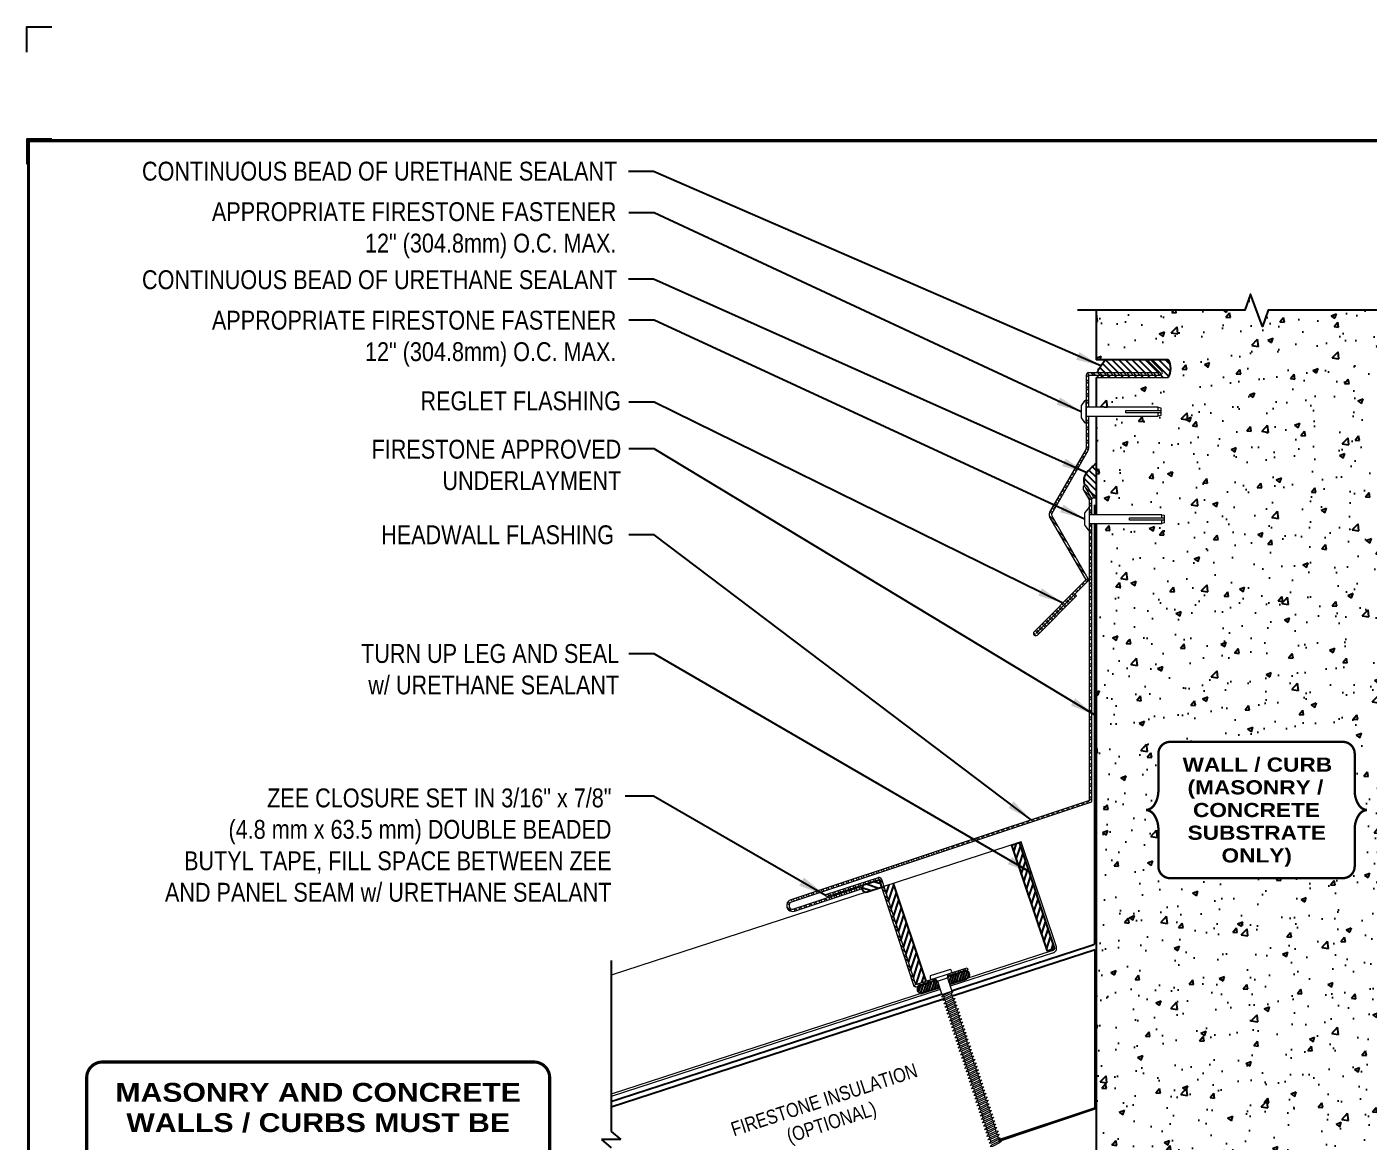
# Model space of a CAD drawing. Header units: inches. Extents: x 0 to 20, y 0 to 16.8.
# Drawn here: x 0 to 13.34, y 5.68 to 16.76 of the extents above; entities that cross this region are included whole.
import ezdxf
from ezdxf.enums import TextEntityAlignment as Align

# ---------------------------------------------------------------- set-up
doc = ezdxf.new("R2010")
doc.units = ezdxf.units.IN
doc.header["$MEASUREMENT"] = 0
doc.linetypes.add('HIDDEN', pattern=[0.375, 0.25, -0.125])
doc.layers.get('0').update_dxf_attribs({"linetype": 'CONTINUOUS'})
doc.layers.get('DEFPOINTS').update_dxf_attribs({"linetype": 'CONTINUOUS'})
doc.layers.add('FSBP-ACCESSORY-FIRESTONE', color=7, linetype='CONTINUOUS', lineweight=9)
doc.layers.add('FSBP-TRIMS', color=7, linetype='CONTINUOUS', lineweight=9)
for name, color, linetype in [('FSBP-ANNO-NOTE', 7, 'CONTINUOUS'), ('FSBP-INSULATION', 7, 'CONTINUOUS'), ('FSBP-MEMBRANE', 7, 'CONTINUOUS'), ('FSBP-SEALANTS', 1, 'CONTINUOUS'), ('FSBP-SUBSTRATE-GENERIC', 9, 'CONTINUOUS'), ('FSBP-TTLB-BORDER', 7, 'CONTINUOUS'), ('FSBP-TTLB-TEXT', 7, 'CONTINUOUS'), ('FSBP-WALL-CURB', 9, 'CONTINUOUS')]:
    doc.layers.add(name, color=color, linetype=linetype)
doc.styles.add('ARIAL', font='arial.ttf')
doc.styles.add('ARIAL_BOLD', font='')
doc.styles.add('FSBP_ARIAL_BOLD', font='')
doc.styles.add('FSBP_ARIAL_NAR', font='ARIALN.TTF')
doc.styles.add('TXT', font='simplex.shx')
doc.styles.get('ARIAL_BOLD').set_extended_font_data('Arial Black')
doc.styles.get('FSBP_ARIAL_BOLD').set_extended_font_data('Arial Black')
doc.dimstyles.get("Standard").update_dxf_attribs({"dimtxt": 0.18, "dimasz": 0.18, "dimexe": 0.18, "dimexo": 0.0625, "dimgap": 0.09, "dimtad": 0, "dimtih": 1, "dimtoh": 1, "dimdec": 4, "dimzin": 0, "dimdsep": 46, "dimtxsty": 'Standard', "dimcen": 0.09, "dimadec": 0, "dimazin": 0, "dimtfac": 1, "dimtdec": 4, "dimtofl": 0, "dimtmove": 0, "dimatfit": 3, "dimfxl": 0, "dimtolj": 1, "dimtzin": 0, "dimarcsym": 0})
doc.dimstyles.new('STANDARD$7', dxfattribs={"dimscale": 1.5, "dimtxt": 0.2, "dimasz": 0.1, "dimexe": 0.1, "dimexo": 0.125, "dimgap": 0.09, "dimtad": 0, "dimdec": 3, "dimzin": 4, "dimdsep": 46, "dimtxsty": 'TXT', "dimcen": 0.09, "dimadec": 0, "dimazin": 0, "dimtfac": 1, "dimtdec": 3, "dimtofl": 0, "dimtmove": 2, "dimatfit": 3, "dimfxl": 0, "dimtolj": 1, "dimtzin": 4, "dimarcsym": 0})
pattern_1 = [(72.00000000000006, (17.72065503597241, 0.2925816027549324), (0.04458077420133531, -0.01448517161132566), [])]
pattern_2 = [(135, (3.153172850070348, -10.33356924324814), (-0.03314563036811942, -0.03314563036811941), [])]
pattern_3 = [(135, (1.120378019101125, 0), (-0.03314563036811942, -0.03314563036811941), []), (135, (1.096940519101125, 1.435085570885598e-18), (-0.03314563036811942, -0.03314563036811941), [])]

# ---------------------------------------------------------------- blocks, each defined once
blk = doc.blocks.new('A$C486F1324')
at = {"layer": 'DEFPOINTS', "linetype": 'Continuous', "ltscale": 1.75}
blk.add_lwpolyline([(-3.512154225088215e-08, 16.51166663588279), (-3.512154225088215e-08, 16.76166663588279), (0.2499999648784577, 16.76166663588279)], dxfattribs=at)
at = {"layer": 'DEFPOINTS', "color": 1}
blk.add_lwpolyline([(0.2499999648784577, 15.64645830254946), (-3.512154225088215e-08, 15.64645830254946), (-3.512154225088215e-08, 15.39645830254946)], dxfattribs=at)
at = {"layer": 'FSBP-TTLB-BORDER', "const_width": 0.03125}
blk.add_lwpolyline([(20.01562496487846, 2.630833302549462), (20.01562496487846, 15.63083330254946), (0.01562496487845775, 15.63083330254946), (0.01562496487845775, 2.630833302549462)], dxfattribs=at)
at = {"layer": 'FSBP-TTLB-TEXT'}
for tag, height, style, p in [('MAXIMUM_WARRANTY', 0.1875, 'ARIAL_BOLD', (18.05549597262787, 2.85485773330052)), ('ACCPT_SYSTEMS', 0.21875, 'ARIAL', (12.51000666906039, 1.505833302549462))]:
    blk.add_attdef(tag, text='', height=height, dxfattribs=dict(at, style=style)).set_placement(p, align=Align.MIDDLE_LEFT)
for tag, height, style, p in [('DETAIL_DESCP_LINE_1', 0.21875, 'ARIAL_BOLD', (10.34680946719057, 2.25720148330052)), ('ISSUE_REV_DATE', 0.21875, 'ARIAL', (16.85632130115108, 1.902577359955217)), ('DETAIL_NUMBER', 0.4375, 'ARIAL', (18.9350408723662, 1.73767023330052))]:
    blk.add_attdef(tag, text='', height=height, dxfattribs=dict(at, style=style)).set_placement(p, align=Align.MIDDLE_CENTER)

msp = doc.modelspace()

# ---------------------------------------------------------------- hatches: boundary and pattern name
at = {"layer": 'FSBP-SEALANTS'}
h = msp.add_hatch(dxfattribs=at)
h.set_pattern_fill('ANSI31', color=256, scale=0.375, angle=90, style=0)
h.set_pattern_definition(pattern_2)
edge = h.paths.add_edge_path(flags=17)
edge.add_line((11.1520810526068, 13.43764765586538), (11.16844459159025, 13.45401119484885))
edge.add_line((11.16844459159025, 13.45401119484885), (10.71959266080863, 13.45401119484885))
edge.add_spline(control_points=[(10.71959266080862, 13.45401119484881), (10.70851793979122, 13.43638127659036), (10.68670139536601, 13.40165138187841), (10.65203890195321, 13.36181102350708), (10.64697694513338, 13.33382164406429), (10.64632026516634, 13.32507029198493)], knot_values=[0.06091456063215378, 0.06091456063215378, 0.06091456063215378, 0.06091456063215378, 0.1449032586464985, 0.2263673208929746, 0.2617312543317771, 0.2617312543317771, 0.2617312543317771, 0.2617312543317771], degree=3, periodic=0)
edge.add_line((10.64632026516634, 13.32507029198494), (11.26465841648725, 13.32507029198493))
edge.add_line((11.26465841648725, 13.32507029198494), (11.1520810526068, 13.43764765586538))
edge = h.paths.add_edge_path()
edge.add_line((11.34748507980609, 13.45401119484885), (11.16886314399145, 13.45401119484884))
edge.add_line((11.16886314399145, 13.45401119484884), (11.2812312316713, 13.34164310716899))
edge.add_arc((11.26465841648724, 13.32507029198494), 0.02343749999999959, -89.99999999999682, 44.99999999999312, ccw=False)
edge.add_line((11.26465841648724, 13.30163279198494), (10.64626347434601, 13.30163279198493))
edge.add_spline(control_points=[(10.64626347434601, 13.30163279198494), (10.6466750977943, 13.29388557880002), (10.6473988426094, 13.28603892951945), (10.64812258742449, 13.27819228023888)], knot_values=[0, 0, 0, 0, 0.03005777708260844, 0.03005777708260844, 0.03005777708260844, 0.03005777708260844], degree=3, periodic=0)
edge.add_line((10.64812258742449, 13.27819228023888), (11.34748507980609, 13.27819228023887))
edge.add_arc((11.19907718847036, 13.36610173754386), 0.1724905066789927, 329.3596079495025, 390.6403920504975)
h = msp.add_hatch(dxfattribs=at)
h.set_pattern_fill('ANSI31', color=256, scale=0.375, angle=90, style=0)
h.set_pattern_definition(pattern_2)
edge = h.paths.add_edge_path()
edge.add_spline(control_points=[(10.63059023014503, 12.42163991663355), (10.61281945091616, 12.40789261015071), (10.56356444379186, 12.36663328576157), (10.50124747371897, 12.2933368013454), (10.51248178537157, 12.22953375182683), (10.51816085810441, 12.20619261335476)], knot_values=[0.02538070695965522, 0.02538070695965522, 0.02538070695965522, 0.02538070695965522, 0.1152104346602656, 0.2781385591532178, 0.3704206055315261, 0.3704206055315261, 0.3704206055315261, 0.3704206055315261], degree=3, periodic=0)
edge.add_arc((10.52273224640721, 12.18320525127822), 0.02343749999999731, 30.00000000000381, 101.2474050080221, ccw=False)
edge.add_line((10.5430297168084, 12.19492400127822), (10.60748284180842, 12.08328791407164))
edge.add_line((10.60748284180842, 12.08328791407164), (10.63059023014497, 12.08328791407165))
edge.add_line((10.63059023014497, 12.08328791407164), (10.63059023014497, 12.4216399166335))
h = msp.add_hatch(dxfattribs=at)
h.set_pattern_fill('ANSI31', color=256, scale=0.375, angle=63, style=0)
h.set_pattern_definition(pattern_1)
h.paths.add_polyline_path([(9.788847387397848, 8.629875100744407), (9.864008395690334, 8.65502362232813), (10.21348771562068, 7.610540034062709, -0.1297595149704139), (10.21426251537607, 7.598601631404421), (10.14199707094308, 7.574421951935406)])
h = msp.add_hatch(dxfattribs=at)
h.set_pattern_fill('ANSI31', color=256, scale=0.375, angle=153, style=0)
h.set_pattern_definition([(342, (16.63443107023786, -0.06915461203682582), (-0.01448517161132565, -0.04458077420133532), [])])
h.paths.add_polyline_path([(8.328758152017729, 8.238384597944574), (8.472859653020569, 8.285206013877115), (8.497015868951078, 8.210860825787343), (8.352914367948232, 8.164039409854794, -1)])
h = msp.add_hatch(dxfattribs=at)
h.set_pattern_fill('ANSI31', color=256, scale=0.375, angle=63, style=0)
h.set_pattern_definition(pattern_1)
h.paths.add_polyline_path([(8.519306256051742, 8.218103411593013), (8.612981638404134, 8.248540388371445), (8.937720841990366, 7.277997213800198), (8.835551572987384, 7.244800405951416)])
h = msp.add_hatch(dxfattribs=at)
h.set_pattern_fill('ANSI31', color=256, scale=0.1875, angle=63, style=0)
h.set_pattern_definition([(72.00000000000006, (17.72065503597241, 0.2925816027549324), (0.02229038710066766, -0.007242585805662828), [])])
h.paths.add_polyline_path([(9.15290827433006, 7.310950380128276), (9.154859578202398, 7.323906220130027), (9.31846338513926, 7.377064319382498, -0.9317709581259299), (9.347226175347028, 7.304215898007563), (9.173443197357738, 7.24775038558883)])
h.paths.add_polyline_path([(9.043238677330137, 7.287864841473699), (9.052601532377054, 7.278358744002787), (9.073136455404732, 7.215158749463342), (8.904284451924882, 7.160295407784353, -1), (8.880674017976862, 7.235178137375932)])
at = {"layer": 'FSBP-TRIMS'}
h = msp.add_hatch(dxfattribs=at)
h.set_pattern_fill('STEEL', color=256, scale=0.375, angle=90, style=0)
h.set_pattern_definition(pattern_3)
h.paths.add_polyline_path([(11.2812312316713, 13.34164310716899), (11.16886314399145, 13.45401119484884), (11.16844459159025, 13.45401119484884), (11.1520810526068, 13.43764765586538), (11.26465841648725, 13.32507029198494), (10.55466873167131, 13.32507029198494, 0.4142135623730951), (10.53123123167131, 13.30163279198494), (10.53123123167131, 12.98046087837533), (10.5546687316713, 12.98046087837533), (10.55466873167131, 13.30163279198494), (11.26465841648724, 13.30163279198494, 0.6681786379191178)])
h.paths.add_polyline_path([(10.55466873167131, 12.89394354439096), (10.53123123167131, 12.89394354439096), (10.53123123167131, 12.57277163078135, -0.1316524975874271), (10.52809120207251, 12.56105288078134), (10.16794998167124, 11.93726998914666, 0.2679491924311627), (10.16794998167123, 11.89039498914666), (10.52830518990049, 11.26624145972163), (10.01261989578136, 10.7505561656025, 1), (10.04576552614947, 10.71741053523438), (10.43522668297489, 11.10687169205978), (10.41865386779083, 11.12344450724385), (10.54487800508455, 11.24966864453756, 0.3394542588634209), (10.54860266030169, 11.27796020972162), (10.18824745207243, 11.90211373914666, -0.2679491924311276), (10.18824745207243, 11.92555123914666), (10.54838867247371, 12.54933413078134, 0.1316524975874367), (10.55466873167131, 12.57277163078135)])
h = msp.add_hatch(dxfattribs=at)
h.set_pattern_fill('STEEL', color=256, scale=0.375, angle=90, style=0)
h.set_pattern_definition(pattern_3)
h.paths.add_polyline_path([(10.58875538620662, 11.82708307770866), (10.56531788620662, 11.82708307770866), (10.56531788620663, 9.074159306753021), (7.593528385669558, 8.084719861139757, 1), (7.630547363593159, 7.973533056932865), (8.297668188834509, 8.19564692447448), (8.290261228406202, 8.217883231600219), (7.623143568008437, 7.995770417774239, -1), (7.600932181254279, 8.062482500298376), (8.387232480638492, 8.324276457160956), (8.45250694556459, 8.346319121148666, -0.04422793930219674), (8.456020792921521, 8.347179112129513), (10.57272168179134, 9.051921945911637, 0.3229195524481968), (10.58875538620662, 9.074159306753016)])
h.paths.add_polyline_path([(10.58875538620662, 12.05628970027523, 0.1316524975874645), (10.58247532700902, 12.07972720027524), (10.58718537140723, 12.07156916407164), (10.60748284180842, 12.08328791407164), (10.5430297168084, 12.19492400127822, 1), (10.50243477600602, 12.17148650127822), (10.56217785660782, 12.06800845027523, -0.1316524975874131), (10.56531788620662, 12.05628970027523), (10.56531788620662, 11.91360041169304), (10.58875538620662, 11.91360041169304)])
h = msp.add_hatch(dxfattribs=at)
h.set_pattern_fill('STEEL', color=256, scale=0.375, style=0)
h.set_pattern_definition([(135, (16.63443107023786, -0.06915461203682582), (0.03314563036811941, 0.03314563036811942), []), (135, (16.63443107023786, -0.04571711203682582), (0.03314563036811941, 0.03314563036811942), [])])
h.paths.add_polyline_path([(8.472859653020569, 8.285206013877115), (7.949035556154877, 8.115005247444046), (7.941792970349217, 8.137295634544707), (8.46561706721491, 8.307496400977769, -0.4142135623731201), (8.495150040121244, 8.292448599682764), (8.835551572987384, 7.244800405951416), (8.991584282692056, 7.295498506591052), (9.025019863343063, 7.306362385299551), (9.043407642699055, 7.287693291101711), (8.84279415879305, 7.222510018850748, -0.4142135623731059), (8.81326118588672, 7.237557820145753)])
h.paths.add_polyline_path([(9.158762185947065, 7.34981790013353), (9.192197766598067, 7.360681778842022), (9.348230476302744, 7.411379879481657), (9.355473062108404, 7.38908949238099), (9.154859578202398, 7.323906220130027)])
at = {"layer": 'FSBP-WALL-CURB'}
h = msp.add_hatch(dxfattribs=at)
h.set_pattern_fill('AR-CONC', color=256, scale=0.07500000000000001, style=0)
h.set_pattern_definition([(49.99999999999999, (3.153172850070348, -10.33356924324814), (0.5379451369505651, -0.04706410123694633), [0.05625000000000002, -0.6187500000000001]), (355, (3.153172850070348, -10.33356924324814), (-0.10406350020975, 0.5641441002750089), [0.04500000000000001, -0.4950000000000001]), (100.4514, (3.198001610070348, -10.33749124824814), (0.4338820362855161, 0.5170796565457152), [0.04780514250000001, -0.5258565839999998]), (46.18420000000002, (3.153172850070348, -10.18356924324814), (0.8004307864692334, -0.1241392607467636), [0.08437499999999998, -0.9281249999999999]), (96.63559999999998, (3.219875408820348, -10.19391422349814), (0.7009970291615275, 0.7305884031753314), [0.07170771599999998, -0.7887847499999999]), (351.1842, (3.153172850070348, -10.18356924324814), (0.7009964588502204, 0.7305889506939935), [0.06750000000000002, -0.7425000000000002]), (21, (3.228172850070348, -10.22106924324814), (0.4476802890888463, -0.3019641679990042), [0.05625000000000001, -0.61875]), (326.0000000000001, (3.228172850070348, -10.22106924324814), (0.1824864989411863, 0.5438625337851398), [0.04499999999999999, -0.4949999999999999]), (71.4514, (3.265479524820348, -10.24623294774814), (0.6301669714361176, 0.2418978725324643), [0.04780514250000001, -0.525856584]), (37.49999999999999, (3.153172850070348, -10.33356924324814), (0.009119891487968003, 0.2496703903734837), [0, -0.4890000000000001, 0, -0.5025000000000001, 0, -0.4968750000000001]), (7.499999999999999, (3.153172850070348, -10.33356924324814), (0.1973021530816115, 0.2958087839117702), [0, -0.2865, 0, -0.47775, 0, -0.189375]), (327.5, (2.985922850070348, -10.33356924324814), (0.4003668271293068, -0.01691615380078485), [0, -0.1875, 0, -0.585, 0, -0.7762499999999999]), (317.5, (2.910922850070348, -10.33356924324814), (0.4373896270067896, 0.07507873674923823), [0, -0.24375, 0, -0.3885, 0, -0.55125])])
h.paths.add_polyline_path([(13.74550365264777, 13.94442960828167), (12.3415277301448, 13.94442960828167), (12.2829339801448, 13.78344460323549), (12.1657464801448, 14.10541461332784), (12.1071527301448, 13.94442960828167), (10.630590230145, 13.94442960828167), (10.63059023014499, 13.45401119484885), (11.16844459159025, 13.45401119484884), (11.16865386779085, 13.45422047104944), (11.16886314399144, 13.45401119484885), (11.3474850798061, 13.45401119484885, -0.2739479469166773), (11.34748507980609, 13.27819228023888), (10.63059023014498, 13.27819228023887), (10.63059023014497, 12.98046087837533), (11.24808914182758, 12.98046087837533), (11.27280838010883, 12.97428106880502), (11.27280838010883, 12.90012335396126), (11.24808914182761, 12.89394354439096), (10.63059023014497, 12.89394354439096), (10.63059023014497, 11.91360041169303), (11.28217579636288, 11.91360041169304), (11.30689503464412, 11.90742060212273), (11.30689503464412, 11.83326288727898), (11.28217579636287, 11.82708307770866), (10.63059023014497, 11.82708307770866), (10.63059023014497, 5.034612174462978), (12.1071527301448, 5.034612174462971), (12.1657464801448, 5.195597179509146), (12.2829339801448, 4.873627169416807), (12.3415277301448, 5.034612174462975), (13.74550365264778, 5.034612174462975), (13.74550365264795, 9.359229404864841), (13.5845186476017, 9.417823154864799), (13.90648865769404, 9.535010654864806), (13.74550365264795, 9.593604404864841)])
h.paths.add_polyline_path([(13.08306148432004, 9.655636741572508, -0.4142135623730951), (13.20024898432004, 9.538449241572508), (13.20024898432021, 9.157984718335356, 0.1409083258157974), (13.2440847039608, 9.024378930758083, 0.2244532195272727), (13.32213226724551, 8.9784181506855, 0.2244532195272827), (13.24408470396079, 8.932457370612909, 0.1409083258157834), (13.20024898432021, 8.798851583035642), (13.20024898432004, 8.418387059798405, -0.4142135623730951), (13.08306148432004, 8.301199559798405), (11.3656189759694, 8.301199559798448, -0.4142135623730951), (11.2484314759694, 8.418387059798448), (11.2484314759694, 8.798851583035557, 0.1409083258157645), (11.20459575632883, 8.93245737061288, 0.224453219527357), (11.1265481930441, 8.9784181506855, 0.2244532195272827), (11.20459575632881, 9.02437893075809, 0.1409083258157834), (11.2484314759694, 9.157984718335356), (11.2484314759694, 9.538449241572465, -0.4142135623730951), (11.3656189759694, 9.655636741572465)], flags=16)
h.paths.add_polyline_path([(11.83627854017208, 8.36949879103338), (12.6160470429006, 8.36949879103338), (12.6160470429006, 8.646048501128881), (11.83627854017208, 8.646048501128881)], flags=8)
h.paths.add_polyline_path([(11.52447665579282, 8.6437663025443), (12.92861632154999, 8.6437663025443), (12.92861632154999, 8.861898123826691), (11.52447665579282, 8.861898123826691)], flags=8)
h.paths.add_polyline_path([(11.58203122605204, 8.8693522400443), (12.86607368853499, 8.8693522400443), (12.86607368853499, 9.087484061326691), (11.58203122605204, 9.087484061326691)], flags=8)
h.paths.add_polyline_path([(11.51243815818027, 9.04625660353338), (12.91475526254589, 9.04625660353338), (12.91475526254589, 9.322806313628881), (11.51243815818027, 9.322806313628881)], flags=8)
h.paths.add_polyline_path([(11.48677841227303, 9.3205241150443), (12.97859287339172, 9.3205241150443), (12.97859287339172, 9.538655936326691), (11.48677841227303, 9.538655936326691)], flags=8)

# ---------------------------------------------------------------- linework, layer by layer
at = {"layer": 'FSBP-ACCESSORY-FIRESTONE'}
for p, q in [((10.63059023014497, 13.27819228023887), (11.34748507980609, 13.27819228023887)), ((9.152816585065327, 7.310820315446203), (9.158740860408109, 7.349677172681973)), ((9.024920076705191, 7.306463882201645), (9.05245099728814, 7.278410347585957)), ((9.05245099728814, 7.278410347585957), (9.152816585065327, 7.310820315446203)), ((9.05245099728814, 7.278410347585957), (9.095664287768468, 7.144589563883041)), ((9.152816585065327, 7.310820315446203), (9.196029875545655, 7.176999531743288)), ((9.095664287768468, 7.144589563883041), (9.111682482797068, 7.137887354032306)), ((9.117138984714213, 7.120989928385882), (9.122595486631358, 7.104092502739459)), ((9.12805198854851, 7.087195077093003), (9.133508490465655, 7.070297651446579)), ((9.188940678990651, 7.156050860114332), (9.194397180907794, 7.139153434467908)), ((9.199853682824948, 7.122256008821453), (9.205310184742093, 7.10535858317503)), ((9.210766686659237, 7.088461157528606), (9.21622318857639, 7.071563731882152)), ((9.1389649923828, 7.053400225800156), (9.144421494299953, 7.036502800153702)), ((9.149877996217096, 7.019605374507277), (9.155334498134252, 7.002707948860824)), ((9.160791000051395, 6.9858105232144), (9.166247501968549, 6.968913097567945)), ((9.171704003885694, 6.952015671921521), (9.177160505802846, 6.935118246275067)), ((9.171704003885694, 6.952015671921521), (9.177160505802846, 6.935118246275067)), ((9.221679690493534, 7.054666306235728), (9.227136192410686, 7.037768880589273)), ((9.232592694327831, 7.02087145494285), (9.238049196244985, 7.003974029296396)), ((9.243505698162128, 6.987076603649972), (9.248962200079282, 6.970179178003518)), ((9.243505698162128, 6.987076603649972), (9.248962200079282, 6.970179178003518)), ((9.254418701996427, 6.953281752357094), (9.25987520391358, 6.936384326710639)), ((9.18261700771999, 6.918220820628643), (9.188073509637144, 6.901323394982189)), ((9.193530011554287, 6.884425969335765), (9.198986513471441, 6.867528543689311)), ((9.204443015388586, 6.850631118042887), (9.20989951730574, 6.833733692396432)), ((9.215356019222884, 6.816836266750009), (9.220812521140036, 6.799938841103555)), ((9.265331705830725, 6.919486901064216), (9.270788207747877, 6.902589475417761)), ((9.276244709665022, 6.885692049771337), (9.281701211582174, 6.868794624124883)), ((9.287157713499319, 6.851897198478459), (9.292614215416474, 6.834999772832004)), ((9.298070717333617, 6.818102347185581), (9.303527219250771, 6.801204921539126)), ((9.226269023057181, 6.783041415457131), (9.231725524974333, 6.766143989810677)), ((9.237182026891478, 6.749246564164253), (9.242638528808632, 6.732349138517798)), ((9.248095030725777, 6.715451712871374), (9.25355153264293, 6.69855428722492)), ((9.259008034560074, 6.681656861578496), (9.264464536477227, 6.664759435932042)), ((9.308983721167916, 6.784307495892702), (9.314440223085068, 6.767410070246249)), ((9.319896725002213, 6.750512644599825), (9.325353226919365, 6.73361521895337)), ((9.33080972883651, 6.716717793306946), (9.336266230753663, 6.699820367660492)), ((9.341722732670808, 6.682922942014069), (9.347179234587962, 6.666025516367614)), ((9.269921038394372, 6.647862010285618), (9.275377540311526, 6.630964584639163)), ((9.280834042228669, 6.61406715899274), (9.286290544145823, 6.597169733346285)), ((9.291747046062968, 6.580272307699861), (9.297203547980121, 6.563374882053408)), ((9.302660049897264, 6.546477456406984), (9.308116551814418, 6.529580030760529)), ((9.352635736505105, 6.64912809072119), (9.358092238422259, 6.632230665074736)), ((9.363548740339404, 6.615333239428312), (9.369005242256558, 6.598435813781857)), ((9.3744617441737, 6.581538388135434), (9.379918246090854, 6.564640962488979)), ((9.387051603037667, 6.548562348993246), (9.392508104954821, 6.531664923346791)), ((9.315249908761231, 6.513501417264796), (9.320706410678385, 6.496603991618341)), ((9.326162912595528, 6.479706565971918), (9.331619414512682, 6.462809140325462)), ((9.337075916429827, 6.445911714679038), (9.34253241834698, 6.429014289032585)), ((9.347988920264125, 6.412116863386161), (9.353445422181277, 6.395219437739706)), ((9.397964606871964, 6.514767497700367), (9.403421108789118, 6.497870072053914)), ((9.408877610706263, 6.48097264640749), (9.414334112623417, 6.464075220761035)), ((9.41979061454056, 6.447177795114611), (9.425247116457713, 6.430280369468157)), ((9.430703618374858, 6.413382943821733), (9.436160120292012, 6.396485518175279)), ((9.358901924098422, 6.378322012093283), (9.364358426015574, 6.361424586446828)), ((9.369814927932719, 6.344527160800405), (9.375271429849873, 6.32762973515395)), ((9.380727931767016, 6.310732309507526), (9.386184433684171, 6.293834883861073)), ((9.391640935601314, 6.276937458214649), (9.397097437518468, 6.260040032568194)), ((9.441616622209157, 6.379588092528855), (9.447073124126309, 6.362690666882401)), ((9.452529626043454, 6.345793241235977), (9.457986127960606, 6.328895815589522)), ((9.46344262987775, 6.311998389943098), (9.468899131794904, 6.295100964296644)), ((9.474355633712047, 6.27820353865022), (9.479812135629201, 6.261306113003766)), ((9.402553939435613, 6.24314260692177), (9.408010441352765, 6.226245181275316)), ((9.41346694326991, 6.209347755628892), (9.418923445187064, 6.192450329982438)), ((9.424379947104208, 6.175552904336014), (9.429836449021362, 6.158655478689559)), ((9.435292950938505, 6.141758053043135), (9.440749452855659, 6.124860627396681)), ((9.485268637546346, 6.244408687357343), (9.4907251394635, 6.227511261710887)), ((9.496181641380645, 6.210613836064463), (9.501638143297798, 6.19371641041801)), ((9.507094645214941, 6.176818984771586), (9.512551147132095, 6.159921559125132)), ((9.51800764904924, 6.143024133478708), (9.523464150966394, 6.126126707832253)), ((9.446205954772804, 6.107963201750257), (9.451662456689956, 6.091065776103803)), ((9.4571189586071, 6.074168350457379), (9.462575460524254, 6.057270924810925)), ((9.468031962441398, 6.040373499164502), (9.473488464358551, 6.023476073518046)), ((9.478944966275696, 6.006578647871622), (9.48440146819285, 5.989681222225169)), ((9.528920652883537, 6.10922928218583), (9.53437715480069, 6.092331856539375)), ((9.539833656717835, 6.075434430892951), (9.545290158634987, 6.058537005246498)), ((9.550746660552132, 6.041639579600074), (9.556203162469286, 6.024742153953619)), ((9.56165966438643, 6.007844728307195), (9.567116166303583, 5.99094730266074)), ((9.489857970109995, 5.972783796578745), (9.495314472027147, 5.955886370932291)), ((9.500770973944292, 5.938988945285867), (9.506227475861445, 5.922091519639412)), ((9.511683977778588, 5.905194093992989), (9.517140479695733, 5.888296668346565)), ((9.522596981612887, 5.871399242700111), (9.52805348353003, 5.854501817053688)), ((9.572572668220728, 5.974049877014317), (9.57802917013787, 5.957152451367894)), ((9.583485672055025, 5.94025502572144), (9.58894217397217, 5.923357600075016)), ((9.594398675889314, 5.906460174428593), (9.599855177806468, 5.889562748782137)), ((9.605311679723611, 5.872665323135714), (9.610768181640756, 5.85576789748929)), ((9.533509985447173, 5.837604391407263), (9.538966487364329, 5.820706965760809)), ((9.544422989281472, 5.803809540114385), (9.549879491198615, 5.78691211446796)), ((9.55533599311577, 5.770014688821507), (9.560792495032914, 5.753117263175083)), ((9.61622468355791, 5.838870471842836), (9.621681185475055, 5.821973046196413)), ((9.627137687392198, 5.805075620549989), (9.632594189309351, 5.788178194903534)), ((9.638050691226496, 5.77128076925711), (9.643507193143648, 5.754383343610655)), ((9.566248996950058, 5.736219837528659), (9.57170549886721, 5.719322411882204)), ((9.577162000784355, 5.702424986235781), (9.582618502701498, 5.685527560589358)), ((9.648963695060791, 5.737485917964232), (9.654420196977934, 5.720588492317808)), ((9.65987669889509, 5.703691066671355), (9.665333200812233, 5.68679364102493))]:
    msp.add_line(p, q, dxfattribs=at)
at = {"layer": 'FSBP-ACCESSORY-FIRESTONE', "linetype": 'Continuous', "ltscale": 1.75}
for points in [[(10.53123123167131, 12.82596563911752), (10.53123123167131, 13.04843878364877), (10.52505142210102, 13.04843878364877, 0.2360679774997382), (10.51516372678851, 13.04349493599254), (10.48426467893694, 13.00229620552376, 0.1622776601684073), (10.48179275510881, 12.99488043403941), (10.48179275510881, 12.87952398872687, 0.162277660168398), (10.48426467893694, 12.87210821724252), (10.51516372678851, 12.83090948677374, 0.2360679774997484), (10.525051422101, 12.82596563911752)], [(10.5653178862066, 11.75910517243523), (10.5653178862066, 11.98157831696648), (10.55913807663631, 11.98157831696648, 0.2360679774997382), (10.5492503813238, 11.97663446931025), (10.51835133347223, 11.93543573884147, 0.1622776601684073), (10.5158794096441, 11.92801996735712), (10.5158794096441, 11.81266352204458, 0.162277660168398), (10.51835133347223, 11.80524775056023), (10.5492503813238, 11.76404902009145, 0.2360679774997484), (10.55913807663629, 11.75910517243523)]]:
    msp.add_lwpolyline(points, format="xyb", close=True, dxfattribs=at)
for points in [[(11.24808914182758, 12.98046087837533), (10.53123123167131, 12.98046087837533)], [(11.27280838010883, 12.92484259224252), (10.92673904417133, 12.92484259224252), (10.92673904417133, 12.94956183052377), (11.27280838010883, 12.94956183052377)], [(11.24808914182758, 12.94956183052377), (11.24808914182758, 12.98046087837533), (11.27280838010883, 12.97428106880502), (11.27280838010883, 12.90012335396127), (11.24808914182758, 12.89394354439096), (11.24808914182756, 12.92484259224252)], [(10.53123123167133, 12.89394354439096), (11.24808914182758, 12.89394354439096)], [(11.28217579636287, 11.91360041169304), (10.5653178862066, 11.91360041169304)], [(11.30689503464412, 11.85798212556023), (10.96082569870662, 11.85798212556023), (10.96082569870662, 11.88270136384148), (11.30689503464412, 11.88270136384148)], [(11.28217579636287, 11.88270136384148), (11.28217579636287, 11.91360041169304), (11.30689503464412, 11.90742060212273), (11.30689503464412, 11.83326288727898), (11.28217579636287, 11.82708307770866), (11.28217579636285, 11.85798212556023)], [(10.56531788620662, 11.82708307770866), (11.28217579636287, 11.82708307770866)]]:
    msp.add_lwpolyline(points, dxfattribs=at)
at = {"layer": 'FSBP-ACCESSORY-FIRESTONE'}
msp.add_lwpolyline([(9.192196056333836, 7.360480495302055, 0.375321302791409), (9.181392733713754, 7.393935691227785), (9.181392733713754, 7.393935691227785), (8.980661558159381, 7.329115755507294), (8.98066155815938, 7.329115755507292, 0.3753213027914651), (8.991464880779464, 7.295660559581563)], format="xyb", close=True, dxfattribs=at)
for points in [[(9.094465818678854, 7.119699493506742), (9.111682482797068, 7.137887354032306), (9.183484177073506, 7.172948285760756), (9.206157343108863, 7.174238720639894), (9.188940678990651, 7.156050860114332), (9.117138984714213, 7.120989928385882)], [(9.105378822513153, 7.085904642213865), (9.122595486631358, 7.104092502739459), (9.194397180907794, 7.139153434467908), (9.217070346943164, 7.140443869347017), (9.199853682824948, 7.122256008821453), (9.12805198854851, 7.087195077093003)], [(9.11629182634744, 7.052109790921017), (9.133508490465655, 7.070297651446579), (9.205310184742093, 7.10535858317503), (9.22798335077745, 7.106649018054169), (9.210766686659237, 7.088461157528606), (9.1389649923828, 7.053400225800156)], [(9.12720483018174, 7.018314939628138), (9.144421494299953, 7.036502800153702), (9.21622318857639, 7.071563731882152), (9.238896354611748, 7.072854166761291), (9.221679690493534, 7.054666306235728), (9.149877996217096, 7.019605374507277)], [(9.138117834016036, 6.984520088335261), (9.155334498134252, 7.002707948860824), (9.227136192410686, 7.037768880589273), (9.249809358446047, 7.039059315468412), (9.232592694327831, 7.02087145494285), (9.160791000051395, 6.9858105232144)], [(9.149030837850333, 6.950725237042382), (9.166247501968549, 6.968913097567945), (9.238049196244985, 7.003974029296396), (9.260722362280344, 7.005264464175535), (9.243505698162128, 6.987076603649972), (9.171704003885694, 6.952015671921521)], [(9.149030837850333, 6.950725237042382), (9.166247501968549, 6.968913097567945), (9.238049196244985, 7.003974029296396), (9.260722362280344, 7.005264464175535), (9.243505698162128, 6.987076603649972), (9.171704003885694, 6.952015671921521)], [(9.159943841684631, 6.916930385749504), (9.177160505802846, 6.935118246275067), (9.248962200079282, 6.970179178003518), (9.27163536611464, 6.971469612882657), (9.254418701996427, 6.953281752357094), (9.18261700771999, 6.918220820628643)], [(9.17085684551893, 6.883135534456626), (9.188073509637144, 6.901323394982189), (9.25987520391358, 6.936384326710639), (9.28254836994894, 6.937674761589778), (9.265331705830725, 6.919486901064216), (9.193530011554287, 6.884425969335765)], [(9.181769849353227, 6.849340683163748), (9.198986513471441, 6.867528543689311), (9.270788207747877, 6.902589475417761), (9.293461373783236, 6.9038799102969), (9.276244709665022, 6.885692049771337), (9.204443015388586, 6.850631118042887)], [(9.192682853187524, 6.815545831870869), (9.20989951730574, 6.833733692396432), (9.281701211582174, 6.868794624124883), (9.304374377617535, 6.870085059004023), (9.287157713499319, 6.851897198478459), (9.215356019222884, 6.816836266750009)], [(9.20359585702182, 6.781750980577991), (9.220812521140036, 6.799938841103555), (9.292614215416474, 6.834999772832004), (9.315287381451832, 6.836290207711144), (9.298070717333617, 6.818102347185581), (9.226269023057181, 6.783041415457131)], [(9.21450886085612, 6.747956129285114), (9.231725524974333, 6.766143989810677), (9.303527219250771, 6.801204921539126), (9.32620038528613, 6.802495356418265), (9.308983721167916, 6.784307495892702), (9.237182026891478, 6.749246564164253)], [(9.225421864690418, 6.714161277992234), (9.242638528808632, 6.732349138517798), (9.314440223085068, 6.767410070246249), (9.337113389120429, 6.768700505125388), (9.319896725002213, 6.750512644599825), (9.248095030725777, 6.715451712871374)], [(9.236334868524715, 6.680366426699357), (9.25355153264293, 6.69855428722492), (9.325353226919365, 6.73361521895337), (9.348026392954726, 6.734905653832509), (9.33080972883651, 6.716717793306946), (9.259008034560074, 6.681656861578496)], [(9.247247872359013, 6.646571575406479), (9.264464536477227, 6.664759435932042), (9.336266230753663, 6.699820367660492), (9.358939396789022, 6.701110802539631), (9.341722732670808, 6.682922942014069), (9.269921038394372, 6.647862010285618)], [(9.25816087619331, 6.612776724113601), (9.275377540311526, 6.630964584639163), (9.347179234587962, 6.666025516367614), (9.369852400623321, 6.667315951246753), (9.352635736505105, 6.64912809072119), (9.280834042228669, 6.61406715899274)], [(9.269073880027609, 6.578981872820722), (9.286290544145823, 6.597169733346285), (9.358092238422259, 6.632230665074736), (9.380765404457618, 6.633521099953875), (9.363548740339404, 6.615333239428312), (9.291747046062968, 6.580272307699861)], [(9.279986883861906, 6.545187021527845), (9.297203547980121, 6.563374882053408), (9.369005242256558, 6.598435813781857), (9.391678408291916, 6.599726248660996), (9.3744617441737, 6.581538388135434), (9.302660049897264, 6.546477456406984)], [(9.292576742725872, 6.512210982385656), (9.309793406844086, 6.53039884291122), (9.381595101120523, 6.565459774639669), (9.404268267155881, 6.566750209518808), (9.387051603037667, 6.548562348993246), (9.315249908761231, 6.513501417264796)], [(9.30348974656017, 6.478416131092779), (9.320706410678385, 6.496603991618341), (9.392508104954821, 6.531664923346791), (9.41518127099018, 6.53295535822593), (9.397964606871964, 6.514767497700367), (9.326162912595528, 6.479706565971918)], [(9.314402750394468, 6.444621279799899), (9.331619414512682, 6.462809140325462), (9.403421108789118, 6.497870072053914), (9.426094274824477, 6.499160506933053), (9.408877610706263, 6.48097264640749), (9.337075916429827, 6.445911714679038)], [(9.325315754228765, 6.410826428507022), (9.34253241834698, 6.429014289032585), (9.414334112623417, 6.464075220761035), (9.437007278658776, 6.465365655640174), (9.41979061454056, 6.447177795114611), (9.347988920264125, 6.412116863386161)], [(9.336228758063061, 6.377031577214144), (9.353445422181277, 6.395219437739706), (9.425247116457713, 6.430280369468157), (9.447920282493072, 6.431570804347296), (9.430703618374858, 6.413382943821733), (9.358901924098422, 6.378322012093283)], [(9.34714176189736, 6.343236725921265), (9.364358426015574, 6.361424586446828), (9.436160120292012, 6.396485518175279), (9.458833286327371, 6.397775953054418), (9.441616622209157, 6.379588092528855), (9.369814927932719, 6.344527160800405)], [(9.358054765731659, 6.309441874628387), (9.375271429849873, 6.32762973515395), (9.447073124126309, 6.362690666882401), (9.46974629016167, 6.36398110176154), (9.452529626043454, 6.345793241235977), (9.380727931767016, 6.310732309507526)], [(9.368967769565955, 6.27564702333551), (9.386184433684171, 6.293834883861073), (9.457986127960606, 6.328895815589522), (9.480659293995966, 6.330186250468661), (9.46344262987775, 6.311998389943098), (9.391640935601314, 6.276937458214649)], [(9.379880773400252, 6.241852172042631), (9.397097437518468, 6.260040032568194), (9.468899131794904, 6.295100964296644), (9.491572297830263, 6.296391399175784), (9.474355633712047, 6.27820353865022), (9.402553939435613, 6.24314260692177)], [(9.39079377723455, 6.208057320749752), (9.408010441352765, 6.226245181275316), (9.479812135629201, 6.261306113003766), (9.50248530166456, 6.262596547882906), (9.485268637546346, 6.244408687357343), (9.41346694326991, 6.209347755628892)], [(9.40170678106885, 6.174262469456875), (9.418923445187064, 6.192450329982438), (9.4907251394635, 6.227511261710887), (9.513398305498859, 6.228801696590026), (9.496181641380645, 6.210613836064463), (9.424379947104208, 6.175552904336014)], [(9.412619784903146, 6.140467618163997), (9.429836449021362, 6.158655478689559), (9.501638143297798, 6.19371641041801), (9.524311309333157, 6.195006845297149), (9.507094645214941, 6.176818984771586), (9.435292950938505, 6.141758053043135)], [(9.423532788737443, 6.106672766871118), (9.440749452855659, 6.124860627396681), (9.512551147132095, 6.159921559125132), (9.535224313167454, 6.161211994004271), (9.51800764904924, 6.143024133478708), (9.446205954772804, 6.107963201750257)], [(9.434445792571742, 6.07287791557824), (9.451662456689956, 6.091065776103803), (9.523464150966394, 6.126126707832253), (9.546137317001753, 6.127417142711392), (9.528920652883537, 6.10922928218583), (9.4571189586071, 6.074168350457379)], [(9.44535879640604, 6.039083064285363), (9.462575460524254, 6.057270924810925), (9.53437715480069, 6.092331856539375), (9.55705032083605, 6.093622291418514), (9.539833656717835, 6.075434430892951), (9.468031962441398, 6.040373499164502)], [(9.456271800240337, 6.005288212992483), (9.473488464358551, 6.023476073518046), (9.545290158634987, 6.058537005246498), (9.567963324670348, 6.059827440125637), (9.550746660552132, 6.041639579600074), (9.478944966275696, 6.006578647871622)], [(9.467184804074634, 5.971493361699606), (9.48440146819285, 5.989681222225169), (9.556203162469286, 6.024742153953619), (9.578876328504645, 6.026032588832757), (9.56165966438643, 6.007844728307195), (9.489857970109995, 5.972783796578745)], [(9.478097807908933, 5.937698510406728), (9.495314472027147, 5.955886370932291), (9.567116166303583, 5.99094730266074), (9.589789332338942, 5.99223773753988), (9.572572668220728, 5.974049877014317), (9.500770973944292, 5.938988945285867)], [(9.48901081174323, 5.903903659113849), (9.506227475861445, 5.922091519639412), (9.57802917013787, 5.957152451367894), (9.60070233617324, 5.958442886247002), (9.583485672055025, 5.94025502572144), (9.511683977778588, 5.905194093992989)], [(9.499923815577517, 5.870108807821001), (9.517140479695733, 5.888296668346565), (9.58894217397217, 5.923357600075016), (9.611615340007528, 5.924648034954155), (9.594398675889314, 5.906460174428593), (9.522596981612887, 5.871399242700111)], [(9.510836819411814, 5.836313956528124), (9.52805348353003, 5.854501817053688), (9.599855177806468, 5.889562748782137), (9.622528343841827, 5.890853183661276), (9.605311679723611, 5.872665323135714), (9.533509985447173, 5.837604391407263)], [(9.521749823246111, 5.802519105235245), (9.538966487364329, 5.820706965760809), (9.610768181640756, 5.85576789748929), (9.633441347676124, 5.857058332368399), (9.61622468355791, 5.838870471842836), (9.544422989281472, 5.803809540114385)], [(9.5326628270804, 5.768724253942398), (9.549879491198615, 5.78691211446796), (9.621681185475055, 5.821973046196413), (9.644354351510412, 5.823263481075551), (9.627137687392198, 5.805075620549989), (9.55533599311577, 5.770014688821507)], [(9.543575830914698, 5.73492940264952), (9.560792495032914, 5.753117263175083), (9.632594189309351, 5.788178194903534), (9.655267355344709, 5.789468629782672), (9.638050691226496, 5.77128076925711), (9.566248996950058, 5.736219837528659)], [(9.554488834748996, 5.701134551356642), (9.57170549886721, 5.719322411882204), (9.643507193143648, 5.754383343610655), (9.666180359179005, 5.755673778489794), (9.648963695060791, 5.737485917964232), (9.577162000784355, 5.702424986235781)], [(9.565401838583284, 5.667339700063795), (9.582618502701498, 5.685527560589358), (9.654420196977934, 5.720588492317808), (9.677093363013293, 5.721878927196947), (9.65987669889509, 5.703691066671355), (9.588075004618652, 5.668630134942902)], [(9.576314842417581, 5.633544848770916), (9.593531506535797, 5.651732709296479), (9.665333200812233, 5.68679364102493), (9.688006366847592, 5.688084075904069), (9.670789702729378, 5.669896215378507), (9.598988008452942, 5.634835283650055)]]:
    msp.add_lwpolyline(points, close=True, dxfattribs=at)
msp.add_lwpolyline([(9.095664287768468, 7.144589563883041), (9.196029875545655, 7.176999531743288)], dxfattribs=at)
at = {"layer": 'FSBP-ANNO-NOTE'}
for points, const_width in [([(13.20024898432021, 9.157984718335356), (13.20024898432004, 9.538449241572508, 0.414213562373095), (13.08306148432004, 9.655636741572508), (11.3656189759694, 9.655636741572465, 0.414213562373095), (11.2484314759694, 9.538449241572465), (11.2484314759694, 9.157984718335356, -0.1409083258157834), (11.20459575632881, 9.02437893075809, -0.2244532195272858), (11.1265481930441, 8.9784181506855, -0.2244532195272858), (11.20459575632881, 8.932457370612909, -0.1409083258157939), (11.2484314759694, 8.798851583035557), (11.2484314759694, 8.418387059798448, 0.414213562373095), (11.3656189759694, 8.301199559798448), (13.08306148432004, 8.301199559798405, 0.414213562373095), (13.20024898432004, 8.418387059798405), (13.20024898432021, 8.798851583035642, -0.1409083258157834), (13.24408470396079, 8.932457370612909, -0.2244532195272858), (13.32213226724551, 8.9784181506855, -0.2244532195272858), (13.24408470396079, 9.02437893075809, -0.1409083258157939)], 0.02343749999999999), ([(0.5948838552824043, 5.509744742345532), (0.5948838552826317, 6.317812023328401, -0.414213562373095), (0.7511338552826317, 6.474062023328401), (5.041057199750156, 6.474062023328344, -0.414213562373095), (5.197307199750156, 6.317812023328344), (5.197307199750156, 5.509744742345532, 0.1409083258157834), (5.255754825937601, 5.33160369224251, 0.2244532195272858), (5.359818243650551, 5.270322652145722, 0.2244532195272858), (5.255754825937601, 5.209041612048935, 0.1409083258157939), (5.197307199750156, 5.030900561945799), (5.197307199750156, 4.222833280962988, -0.414213562373095), (5.041057199750156, 4.066583280962988), (0.7511338552826317, 4.066583280962931, -0.414213562373095), (0.5948838552826317, 4.222833280962931), (0.5948838552824043, 5.030900561945913, 0.1409083258157834), (0.53643622909496, 5.209041612048935, 0.2244532195272858), (0.4323728113820096, 5.270322652145722, 0.2244532195272858), (0.53643622909496, 5.33160369224251, 0.1409083258157939)], 0.03125)]:
    msp.add_lwpolyline(points, format="xyb", close=True, dxfattribs=dict(at, const_width=const_width))
at = {"layer": 'FSBP-INSULATION'}
for p, q in [((9.212166528586927, 7.135263425348485), (10.61940791954266, 7.592503870624179)), ((10.61940791954266, 7.198205536534828), (10.61940791954266, 7.592503870624179)), ((5.808745948778527, 6.029425044404352), (9.121991241721751, 7.105963698532538)), ((10.61940791954267, 6.014806212958817), (10.61940791954266, 7.198205536534829)), ((10.61940791954267, 6.014806212958817), (9.6624216930803, 5.695809854373032))]:
    msp.add_line(p, q, dxfattribs=at)
at = {"layer": 'FSBP-MEMBRANE', "linetype": 'HIDDEN', "const_width": 0.01875}
for points in [[(10.61503758798904, 12.01431566457723), (10.61503758798904, 11.91360041169304)], [(9.094794897972792, 7.148500917330785), (5.808745948778528, 6.080798890952074)]]:
    msp.add_lwpolyline(points, dxfattribs=at)
msp.add_lwpolyline([(10.61503758798904, 11.82708307770866), (10.61503758798906, 7.659486050871315, -0.3249196962328909), (10.59884267379472, 7.637195663770648), (9.195101639925795, 7.181092553456269)], format="xyb", dxfattribs=at)
at = {"layer": 'FSBP-SEALANTS'}
for p, q in [((10.60748284180842, 12.08328791407164), (10.63059023014497, 12.08328791407164)), ((9.788627919574857, 8.630531020926796), (10.14199707094308, 7.574421951935403)), ((9.788847387397873, 8.629875100744414), (9.864008395690362, 8.655023622328137)), ((9.864008395690341, 8.65502362232813), (10.21715807923556, 7.599570473519126)), ((8.328758152017723, 8.23838459794457), (8.47285965302057, 8.285206013877115)), ((8.35291436794823, 8.164039409854798), (8.497015868951078, 8.210860825787343)), ((8.478583638814094, 8.267589397033365), (8.495759706477244, 8.21625554188942)), ((8.612981638404136, 8.248540388371453), (8.937720841990362, 7.277997213800198)), ((10.21715807923556, 7.599570473519126), (10.14199707094308, 7.574421951935403)), ((9.318463385139381, 7.377064319382541), (9.154880892583229, 7.324047738686779)), ((9.043238677330137, 7.287864841473699), (8.880674017976862, 7.235178137375932)), ((8.90493609584923, 7.160507139730299), (9.073177198467818, 7.215033355208849)), ((9.173508237657316, 7.247550212129571), (9.342073819087702, 7.302181589791054))]:
    msp.add_line(p, q, dxfattribs=at)
for centre, radius, start, end in [((8.340836259982979, 8.201212003899684), 0.03908557841514072, 107.9999999999995, 287.9999999999995), ((9.33026860211362, 7.339622954586819), 0.03925836147338346, 287.4999999999988, 108.5000000000755), ((8.89247923495089, 7.19773677258015), 0.03925836147338346, 107.4999999999233, 288.5)]:
    msp.add_arc(centre, radius, start, end, dxfattribs=at)
for points, knots in [([(10.64632026516634, 13.32507029198493), (10.64697694513338, 13.33382164406429), (10.65203890195321, 13.36181102350708), (10.68670139536601, 13.40165138187841), (10.70851793979122, 13.43638127659036), (10.71959266080862, 13.45401119484881)], [0.06091456063215378, 0.06091456063215378, 0.06091456063215378, 0.06091456063215378, 0.09627849407095627, 0.1777425563174324, 0.2617312543317771, 0.2617312543317771, 0.2617312543317771, 0.2617312543317771]), ([(10.51816085810441, 12.20619261335476), (10.51248178537157, 12.22953375182683), (10.50124747371897, 12.2933368013454), (10.56356444379186, 12.36663328576157), (10.61281945091616, 12.40789261015071), (10.63059023014503, 12.42163991663355)], [0.02538070695965521, 0.02538070695965521, 0.02538070695965521, 0.02538070695965521, 0.1176627533379635, 0.2805908778309157, 0.3704206055315261, 0.3704206055315261, 0.3704206055315261, 0.3704206055315261])]:
    msp.add_open_spline(points, degree=3, knots=knots, dxfattribs=at)
msp.add_open_spline([(10.64812258742449, 13.27819228023888), (10.6473988426094, 13.28603892951945), (10.6466750977943, 13.29388557880002), (10.64626347434601, 13.30163279198494)], degree=3, dxfattribs=at)
at = {"layer": 'FSBP-SUBSTRATE-GENERIC'}
for p, q in [((5.808745948778528, 7.484227762423938), (5.808745948778528, 5.783144296407539)), ((10.63059023014497, 6.010777457719907), (9.66457726491202, 5.687554040974631)), ((5.808745948778528, 5.783144296407539), (5.906186368072417, 5.702422009668329)), ((5.906186368072417, 5.702422009668329), (5.711305529294764, 5.702422009668329)), ((5.711305529294764, 5.702422009668329), (5.808745948778528, 5.621699723378509))]:
    msp.add_line(p, q, dxfattribs=at)
at = {"layer": 'FSBP-TRIMS'}
for p, q in [((11.1520810526068, 13.43764765586538), (11.16865386779085, 13.45422047104944)), ((11.1520810526068, 13.43764765586538), (11.26465841648725, 13.32507029198494)), ((11.16865386779085, 13.45422047104944), (11.2812312316713, 13.34164310716899)), ((10.53123123167131, 13.30163279198494), (10.53123123167131, 12.57277163078135)), ((10.55466873167131, 13.32507029198494), (11.26465841648725, 13.32507029198494)), ((10.55466873167131, 13.30163279198494), (11.26465841648724, 13.30163279198494)), ((10.55466873167131, 13.30163279198494), (10.55466873167131, 12.98046087837533)), ((10.55466873167131, 12.89394354439095), (10.55466873167131, 12.57277163078135)), ((10.52809120207251, 12.56105288078134), (10.16794998167124, 11.93726998914666)), ((10.54838867247371, 12.54933413078134), (10.18824745207243, 11.92555123914666)), ((10.56217785660782, 12.06800845027523), (10.50243477600602, 12.17148650127822)), ((10.58718537140723, 12.07156916407164), (10.52273224640721, 12.18320525127822)), ((10.60748284180842, 12.08328791407164), (10.5430297168084, 12.19492400127822)), ((10.56531788620662, 9.074159306753021), (10.56531788620662, 12.05628970027523)), ((10.60748284180842, 12.08328791407164), (10.58718537140723, 12.07156916407164)), ((10.58875538620662, 11.91360041169304), (10.58875538620662, 12.05628970027523)), ((10.16794998167124, 11.89039498914665), (10.52830518990048, 11.26624145972162)), ((10.18824745207243, 11.90211373914666), (10.54860266030169, 11.27796020972162)), ((10.58875538620662, 9.074159306753018), (10.58875538620662, 11.82708307770866)), ((10.52830518990048, 11.26624145972162), (10.01261989578136, 10.7505561656025)), ((10.54487800508455, 11.24966864453756), (10.02919271096542, 10.73398335041844)), ((10.43522668297489, 11.10687169205978), (10.04576552614947, 10.71741053523438)), ((10.41865386779083, 11.12344450724385), (10.43522668297489, 11.10687169205978)), ((10.56531788620662, 9.074159306753021), (7.593528385669558, 8.084719861139757)), ((10.57272168179134, 9.051921945911637), (7.600932181254279, 8.062482500298376)), ((9.88540798213766, 8.661976769456107), (8.519306256051742, 8.21810341159301)), ((10.21348771562069, 7.610540034062709), (9.864008395690362, 8.655023622328137)), ((10.23452491741161, 7.618576234764038), (9.88540798213766, 8.661976769456107)), ((7.941792970349219, 8.137295634544707), (8.465617067214907, 8.307496400977769)), ((8.47285965302057, 8.285206013877115), (7.949035556154875, 8.115005247444039)), ((8.472859653020564, 8.28520601387713), (8.81326118588672, 7.237557820145753)), ((8.495150040121239, 8.292448599682778), (8.835551572987384, 7.244800405951416)), ((8.497015868951078, 8.210860825787343), (5.808745948778528, 7.3373889799328)), ((7.623143568008437, 7.995770417774239), (8.290264393249789, 8.217884285315861)), ((7.630547363593159, 7.973533056932865), (8.29766818883451, 8.195646924474481)), ((8.290261221524911, 8.217883252258424), (8.29766818883451, 8.195646924474481)), ((8.290264393249789, 8.217884285315861), (8.29766818883451, 8.195646924474481)), ((7.949035556154875, 8.115005247444042), (7.941792970349219, 8.13729563454471)), ((7.948890704438767, 8.115451055186053), (7.94193782206532, 8.136849826802699)), ((10.19850396575746, 7.580812819077543), (9.173443197357738, 7.24775038558883)), ((10.20455741768514, 7.559121804793712), (9.180396079731167, 7.226351613972199)), ((9.154859578202398, 7.323906220130027), (9.355473062108402, 7.38908949238099)), ((9.192197766598067, 7.360681778842018), (9.348230476302746, 7.411379879481657)), ((9.348230476302746, 7.411379879481657), (9.355473062108402, 7.38908949238099)), ((9.073136455404732, 7.215158749463342), (5.808745948778528, 6.154493977664742)), ((8.835551572987384, 7.244800405951413), (8.991584282692056, 7.295498506591052)), ((8.842794158793048, 7.222510018850745), (9.04273821191693, 7.287475779855335)), ((9.080089337778169, 7.193759977846717), (5.808745948778528, 6.130836077619364))]:
    msp.add_line(p, q, dxfattribs=at)
for centre, radius, start, end in [((10.55466873167131, 13.30163279198494), 0.0234375, 90, 180), ((11.26465841648724, 13.32507029198494), 0.0234375, 270, 45.00000000000274), ((10.50779373167131, 12.57277163078135), 0.0234375, 329.999999999993, 0), ((10.50779373167131, 12.57277163078135), 0.046875, 329.999999999993, 0), ((10.52273224640721, 12.18320525127822), 0.02343749999999797, 30.00000000000567, 210.0000000000038), ((10.54188038620662, 12.05628970027523), 0.0234375, 359.9999999999998, 30.000000000004), ((10.54188038620662, 12.05628970027523), 0.046875, 359.9999999999998, 30.000000000004), ((10.20854492247363, 11.91383248914666), 0.046875, 149.9999999999927, 210.0000000000038), ((10.20854492247363, 11.91383248914666), 0.0234375, 149.9999999999927, 210.0000000000038), ((10.52830518990049, 11.26624145972162), 0.0234375, 314.9999999999997, 30.00000000000349), ((10.02919271096542, 10.73398335041844), 0.02343749999999831, 135.0000000000001, 314.9999999999983), ((10.56531788620662, 9.074159306753018), 0.0234375, 288.4148693804158, 0), ((8.47285965302057, 8.285206013877115), 0.0234375, 18, 107.9999999999989), ((7.612037874631358, 8.02912645903631), 0.05859374999999985, 108.4148693804157, 288.4148693804157), ((7.612037874631358, 8.02912645903631), 0.03515624999999985, 108.4148693804157, 288.4148693804157), ((10.1912613799518, 7.603103206178215), 0.0234375, 288.0000000000004, 18.4999999999997), ((10.19007224607382, 7.603702578995048), 0.046875, 288.000000000001, 18.50000000000095), ((8.835551572987384, 7.244800405951413), 0.0234375, 198, 287.9999999999999)]:
    msp.add_arc(centre, radius, start, end, dxfattribs=at)
at = {"layer": 'FSBP-WALL-CURB'}
for p, q in [((10.630590230145, 13.94442960828166), (10.63059023014499, 13.45401119484884)), ((11.3474850798061, 13.45401119484884), (10.63059023014497, 13.45401119484884)), ((10.63059023014498, 13.27819228023887), (10.63059023014497, 12.98046087837533)), ((10.63059023014497, 12.89394354439095), (10.63059023014497, 11.91360041169304)), ((10.63059023014497, 11.82708307770866), (10.63059023014497, 5.034612174462975))]:
    msp.add_line(p, q, dxfattribs=at)
msp.add_lwpolyline([(13.93300365264778, 13.94442960828167), (12.3415277301448, 13.94442960828167), (12.2829339801448, 13.78344460323549), (12.1657464801448, 14.10541461332784), (12.1071527301448, 13.94442960828167), (10.44309023014497, 13.94442960828167)], dxfattribs=at)
msp.add_arc((11.19907718847036, 13.36610173754386), 0.1724905066789945, 329.3596079495025, 30.6403920504984, dxfattribs=at)

# ---------------------------------------------------------------- block references
msp.add_blockref('A$C486F1324', (3.512154211904317e-08, 3.078388033372903e-08))

# ---------------------------------------------------------------- texts
at = {"layer": 'FSBP-ANNO-NOTE', "style": 'FSBP_ARIAL_BOLD'}
for s, height, p in [('WALL / CURB', 0.140625, (12.23268564283238, 9.429590025685496)), ('(MASONRY /', 0.140625, (12.21359671036308, 9.204004088185496)), ('CONCRETE', 0.140625, (12.22405245729352, 8.978418150685496)), ('SUBSTRATE', 0.140625, (12.22654648867141, 8.752832213185496)), ('ONLY)', 0.140625, (12.22616279153634, 8.527246275685496)), ('MASONRY AND CONCRETE', 0.1875, (2.89609552751628, 6.172666402145722)), ('WALLS / CURBS MUST BE', 0.1875, (2.89609552751628, 5.871885152145722))]:
    msp.add_text(s, height=height, dxfattribs=at).set_placement(p, align=Align.MIDDLE_CENTER)
at = {"layer": 'FSBP-ANNO-NOTE', "char_height": 0.1875, "style": 'FSBP_ARIAL_NAR'}
for s, insert, attachment_point in [('CONTINUOUS BEAD OF URETHANE SEALANT ', (5.869402849893746, 15.32621879108363), 6), ('APPROPRIATE FIRESTONE FASTENER\\P12" (304.8mm) O.C. MAX.', (5.860861292208575, 14.74050691161656), 6), ('CONTINUOUS BEAD OF URETHANE SEALANT ', (5.869402849893746, 14.24754266616757), 6), ('APPROPRIATE FIRESTONE FASTENER\\P12" (304.8mm) O.C. MAX.', (5.860861292208575, 13.66183078670049), 6), ('REGLET FLASHING', (5.906036372966303, 13.04334490101209), 6), ('FIRESTONE APPROVED \\PUNDERLAYMENT', (5.909022489876554, 12.40685634551389), 6), ('HEADWALL FLASHING', (5.837321410263337, 11.7123169484879), 6), ('TURN UP LEG AND SEAL\\Pw/ URETHANE SEALANT', (5.888218572011846, 10.1249277315561), 9), ('ZEE CLOSURE SET IN 3/16" x 7/8" \\P(4.8 mm x 63.5 mm) DOUBLE BEADED \\PBUTYL TAPE, FILL SPACE BETWEEN ZEE \\PAND PANEL SEAM w/ URETHANE SEALANT', (5.811766787061629, 9.192535660324424), 3)]:
    msp.add_mtext(s, dxfattribs=dict(at, insert=insert, attachment_point=attachment_point))
at = {"layer": 'FSBP-ANNO-NOTE', "insert": (7.904256617496309, 6.166947300000451), "char_height": 0.1406249999999999, "width": 2.107268169475121, "attachment_point": 2, "rotation": 18.00000000000001, "style": 'FSBP_ARIAL_NAR'}
msp.add_mtext('FIRESTONE INSULATION (OPTIONAL)', dxfattribs=at)

# ---------------------------------------------------------------- leaders
at = {"layer": 'FSBP-ANNO-NOTE', "annotation_type": 0, "has_hookline": 1, "hookline_direction": 1}
for points, dimstyle, override, text_width in [([(10.67730162002983, 13.39199757549098), (6.230680225558515, 15.32249664141311), (5.980680225558515, 15.32249664141311)], 'Standard', {"dimasz": 0.25}, 4.711161323328786), ([(10.48179275510881, 12.93720221138314), (6.235697005301056, 14.91390337947131), (5.985697005301056, 14.91390337947131)], 'Standard', {"dimasz": 0.25}, 4.018715893587994), ([(10.53682966238752, 12.33066262223483), (6.230680225558515, 14.25508521613553), (5.980680225558515, 14.25508521613553)], 'Standard', {"dimasz": 0.25}, 4.711161323328786), ([(10.5158794096441, 11.87034174470085), (6.235697005301056, 13.84649195419374), (5.985697005301056, 13.84649195419374)], 'Standard', {"dimasz": 0.25}, 4.018715893587994), ([(10.29735392886461, 11.03529019868575), (6.235697005301054, 13.03184964653565), (5.985697005301054, 13.03184964653565)], 'Standard', {"dimasz": 0.25}, 1.963634038199181), ([(10.61411857745783, 9.922834509896447), (6.235697005301054, 12.56684319532406), (5.985697005301054, 12.56684319532406)], 'Standard', {"dimasz": 0.25}, 2.452464188267394), ([(9.984333224839974, 8.88072395705933), (6.235697005301054, 11.7123169484879), (5.985697005301054, 11.7123169484879)], 'Standard', {"dimasz": 0.25}, 2.285683833560709), ([(9.989639153969865, 8.35046263355215), (6.235697005301054, 10.52977819335429), (5.985697005301054, 10.52977819335429)], 'Standard', {"dimasz": 0.25}, 2.552353342428376), ([(7.945242792443096, 8.127081202994951), (6.228016787061629, 9.117535660324425), (5.946766787061629, 9.117535660324425)], 'STANDARD$7', {"dimasz": 0.1875, "dimtad": 0}, 4.435283083219645)]:
    msp.add_leader(points, dimstyle=dimstyle, override=override, dxfattribs=dict(at, text_width=text_width))

doc.saveas('drawing.dxf')
